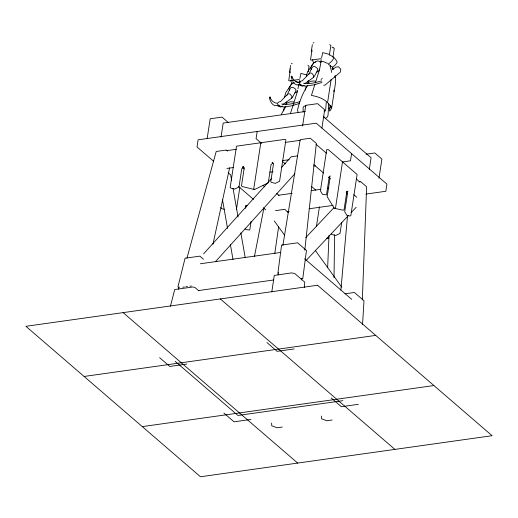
<?xml version="1.0" encoding="UTF-8"?>
<svg xmlns="http://www.w3.org/2000/svg" width="518" height="518" viewBox="0 0 518 518"><rect width="100%" height="100%" fill="white"/><g stroke="black" fill="none" stroke-linecap="round" stroke-linejoin="round"><path stroke-width="0.78" d="M303.127 111.979L303.134 107.407L303.924 106.365L305.937 105.737M334.013 277.629L334.589 234.751M333.851 91.803L333.896 90.028M277.551 103.522L278.244 105.95L280.516 107.071M299.346 82.738L300.039 85.159L302.311 86.279M362.328 299.993L366.634 186.778L360.586 181.559L359.026 181.779M327.648 267.689L329.008 235.431M362.548 324.43L363.992 300.738L354.409 292.482L345.053 293.797M326.269 102.273L325.615 110.826L324.015 111.053M340.876 290.067L347.513 215.993M301.593 279.914L301.761 278.308M304.804 250.213L316.362 143.447L310.308 138.228L300.2 139.653L282.867 245.493M277.875 273.316L281.585 245.059L297.591 242.806L306.462 250.453L302.752 278.71L301.152 278.93M271.808 291.887L274.275 275.44L291.692 272.869L294.859 273.614L304.733 282.122L304.312 287.438M274.741 253.807L278.639 226.606M207.148 138.63L210.185 118.784L222.041 117.113L228.548 122.721M221.056 137.043L223.193 123.064L305.303 111.506M236.435 209.563L239.84 187.289M245.441 208.327L245.804 205.944L247.002 205.329M257.168 131.488L256.073 138.656L261.558 143.389M260.813 142.741L253.749 188.889L254.506 189.543L268.259 182.88L271.05 164.646L272.895 162.963L272.138 162.309L273.543 163.539L270.752 181.773L271.51 182.42L275.304 183.366L279.565 181.287L285.891 139.97L285.133 139.323L236.493 146.167L230.167 187.484L230.924 188.138L234.725 189.076L238.979 187.004L241.77 168.771L243.622 167.087L242.864 166.433L244.269 167.657L241.479 185.891L242.236 186.545L254.506 189.543M251.113 221.29L249.78 230.011L245.875 229.623L245.15 228.425M284.589 97.028L285.703 92.767L291.278 84.408L292.256 83.366L294.036 82.802M290.553 65.488L289.491 72.416L290.119 72.462M288.727 80.633L290.235 70.772M285.942 104.481L286.305 102.124M306.378 76.237L307.498 71.976L314.05 62.574L317.288 60.949L319.172 61.234L320.519 62.393M312.348 44.697L311.286 51.625L311.914 51.67M308.21 71.892L309.065 66.298L307.899 65.346M310.515 59.842L312.024 49.981M307.737 83.689L308.216 80.549M302.583 125.971L305.743 105.329L317.605 103.658L324.702 109.777L321.911 128.037M320.687 62.173L321.231 59.596M329.39 55.096L330.86 45.506L329.688 44.554M332.925 57.233L334.265 48.439L333.553 47.604M331.138 79.299L327.654 102.078L327.117 102.156M331.196 106.468L330.957 108.035L330.659 106.358L327.596 102.564M316.407 226.683L319.451 206.792M351.58 153.639L350.479 160.813L342.502 161.933L335.502 208.074L334.233 208.249L327.188 196.71L329.979 178.477L329.228 176.178M341.725 222.306L340.028 233.404L335.774 235.483L331.973 234.537L331.216 233.883M369.308 169.418L371.089 157.77L323.433 116.692M378.988 178.134L381.902 159.078L374.805 152.959L366.109 154.183M278.043 274.935L278.431 272.552M297.973 88.74L298.705 84.538M330.231 105.283L329.221 110.774L329.875 111.007L331.637 108.217L335.606 82.297L335.101 75.68M254.403 256.714L263.85 208.301M299.022 82.142L299.436 80.387M299.857 78.483L300.9 73.394L306.747 74.955M321.652 57.692L322.695 52.603L328.535 54.163L333.67 57.265M212.937 244.302L229.616 167.877M299.087 82.66L299.352 82.064L299.177 82.77M170.441 306.274L174.728 289.536L193.104 286.953L195.131 287.652L198.802 290.818M320.966 61.979L321.147 61.273L319.425 70.098L315.313 82.99M178.425 289.212L179.066 286.875M186.966 258.087L216.207 151.476L226.321 150.052L227.531 151.094M290.384 113.636L297.63 90.89M314.834 84.505L311.435 95.442C316.899 96.374 322.384 98.044 326.644 101.742M287.03 95.357L287.438 94.172M308.819 74.566L309.227 73.381M284.544 107.109L283.67 109.525L283.78 110.949M306.339 86.318L305.465 88.733L305.575 90.158M281.235 114.51L285.839 106.242M287.891 93.162L290.624 87.853L291.738 87.322L293.207 87.419L295.661 89.219L295.985 90.443L295.532 91.453L292.799 96.769L291.446 98.336M297.358 90.579L296.529 92.191L294.962 92.936M309.686 72.371L312.412 67.062L313.526 66.531L315.002 66.628L317.456 68.428L317.78 69.652L317.32 70.662L314.594 75.978L313.235 77.545M307.627 85.451C302.803 92.91 299.559 101.256 297.559 109.887L298.051 112.141M299.1 82.071L300.634 82.161M320.895 61.279L323.245 61.532L327.57 63.41M203.574 253.865L271.73 178.354M281.462 167.567L291.2 156.779L297.455 155.899M215.423 261.739L294.93 173.64M305.782 237.594L333.87 207.75M346.536 194.289L347.636 193.117M306.008 260.58L348.413 215.52M351.165 212.594L356.119 207.329M298.815 82.44C295.331 82.135 292.741 79.448 291.744 76.204L291.129 76.774L292.353 80.471M277.02 103.231C273.536 102.927 270.946 100.239 269.949 96.996L269.334 97.565C270.131 100.887 271.51 104.604 275.097 105.743L276.152 105.523L282.452 106.514L282.822 106.967L286.389 106.76L291.932 105.704L299.637 103.412M322.047 82.058L321.432 82.621L313.72 84.913L304.616 86.176L304.247 85.723L297.947 84.732L296.892 84.952L294.748 83.851L292.787 81.604M307.478 83.663L309.363 81.928L312.076 81.041L315.352 81.086M285.683 104.455L287.574 102.719L290.281 101.832L293.557 101.878M319.69 69.095L318.324 71.4L316.757 72.144M299.65 82.051L300.667 81.171L302.259 80.834L309.861 72.921L311.797 73.265L313.662 75.492L313.584 77.37L304.681 83.722M277.855 102.842L278.878 101.962L280.471 101.625L288.066 93.713L290.009 94.056L291.867 96.283L291.789 98.161L282.886 104.513M303.075 86.143L304.092 85.263M281.28 106.935L282.304 106.054M321.076 79.429L322.28 78.412M332.55 69.749L335.567 67.204L338.5 66.79L340.825 69.334L340.222 72.287L325.123 85.023L323.659 85.23M313.086 43.052L313.947 42.618M291.291 63.843L292.152 63.41M325.246 118.486L327.039 117.353L328.043 115.372L328.677 103.658M332.362 67.262L334.641 65.65L336.927 62.943L337.011 61.467L334.518 57.997M293.874 82.459L292.204 83.327L290.559 85.276L288.973 88.539L289.433 90.261M330.49 176.003L329.293 176.619L326.502 194.852L322.597 194.464L320.415 190.877L326.741 149.56L328.004 149.378L357.116 174.475L350.796 215.792L349.533 215.967L346.892 215.404L344.71 211.81L347.5 193.577L346.749 191.284M348.012 191.11L346.82 191.725L344.03 209.958L342.767 210.133L334.233 208.249M329.836 108.197L328.749 108.294M315.825 62.011L314.05 62.574L312.354 64.485L310.768 67.748L311.221 69.47M321.613 80.925C315.773 82.472 309.628 84.486 303.542 83.184M299.825 101.709C293.978 103.263 287.84 105.277 281.747 103.976M311.053 60.094L321.199 58.663M289.258 80.886L299.404 79.455M226.774 150.647L236.344 149.301M285.017 142.45L300.175 140.313M226.955 168.441L233.34 167.541M282.809 160.58L289.193 159.68M269.872 172.164L273.064 171.711M313.766 165.98L315.365 165.754M278.613 195.247L292.171 193.337M311.324 190.637L320.901 189.29M327.279 188.39L328.878 188.17M365.876 194.088L385.832 191.278L386.927 184.11L316.226 123.167L198.116 139.802L197.015 146.976L213.468 161.156M275.498 210.638L284.881 209.317L288.034 212.529M287.574 211.804L289.167 211.577M309.116 208.767L333.048 205.4M326.495 238.384L328.898 238.04M200.388 263.766L280.788 252.447M182.822 287.205L184.389 286.985M185.949 286.765L187.516 286.545M189.86 286.214L191.42 285.994M198.504 290.572L273.789 279.973M84.091 376.456L375.725 335.399M186.797 364.063L169.807 366.453L159.641 357.692M294.114 348.951L277.13 351.34L266.964 342.579M142.275 426.612L433.909 385.554M342.858 400.686L237.943 415.455L175.142 361.324M251.036 419.431L234.052 421.82L223.886 413.06M358.359 404.318L341.368 406.714L331.203 397.947M282.329 427.026L277.085 427.764L271.736 425.79L271.639 423.07M332.103 420.014L326.858 420.758L321.51 418.777L321.413 416.064M290.643 69.036L290.151 69.108M295.493 81.74L297.377 82.025L298.277 82.802M224.223 209.253L221.581 208.683L220.856 207.491M333.475 57.492L334.091 57.634A11.189 8.288 -49.2 0 1 328.25 63.979M332.038 47.015L333.152 47.973M316.071 144.295L326.437 153.231M356.326 178.988L359.984 182.142M353.755 194.69L356.779 197.3M313.837 164.666L323.601 173.077M328.477 177.279L330.309 178.859M346.166 192.528L347.384 193.577M282.278 161.247L285.327 163.876M311.532 186.461L315.799 190.138M276.593 193.389L279.014 195.474M242.333 167.437L244.159 169.01M263.066 185.308L264.899 186.888M228.231 172.792L230.659 174.877L231.637 180.445M238.274 186.227L253.522 199.372M263.28 207.783L265.721 209.887M304.584 258.728L351.696 299.339M203.49 259.24L199.896 256.145L185.075 258.229L177.933 286.888L179.131 287.924M220.325 298.931L394.891 449.391M123.109 312.619L297.675 463.079M331.429 66.265L332.951 67.884L333.236 68.965M315.378 250.518L341.783 287.192M274.275 220.908L284.647 235.314M323.782 116.395L324.417 117.58M300.68 84.123L301.094 85.224M291.744 76.204L292.171 77.337M278.885 104.914L279.306 106.015M269.949 96.996L270.383 98.129M245.733 205.51L246.238 207.038M312.613 59.758L313.604 63.397M290.818 80.549L291.809 84.188M335.133 75.893L335.424 77.538M233.035 188.39L238.06 216.997M240.857 232.893L245.189 257.524M222.533 199.896L227.564 228.503M230.355 244.399L233.009 259.499M328.548 64.562A11.493 8.515 -49.2 0 1 329.467 64.905M329.895 65.119A11.493 8.515 -49.2 0 1 330.691 65.644L330.199 66.446L331.63 71.73A26.237 19.438 -49.2 0 1 331.688 72.442M329.824 66.019A10.677 7.912 -49.2 0 1 330.186 66.272M317.534 285.25L25.9 326.308L200.466 476.761L492.1 435.703L317.534 285.25M332.796 69.509L332.167 68.512L332.789 69.535"/></g></svg>
